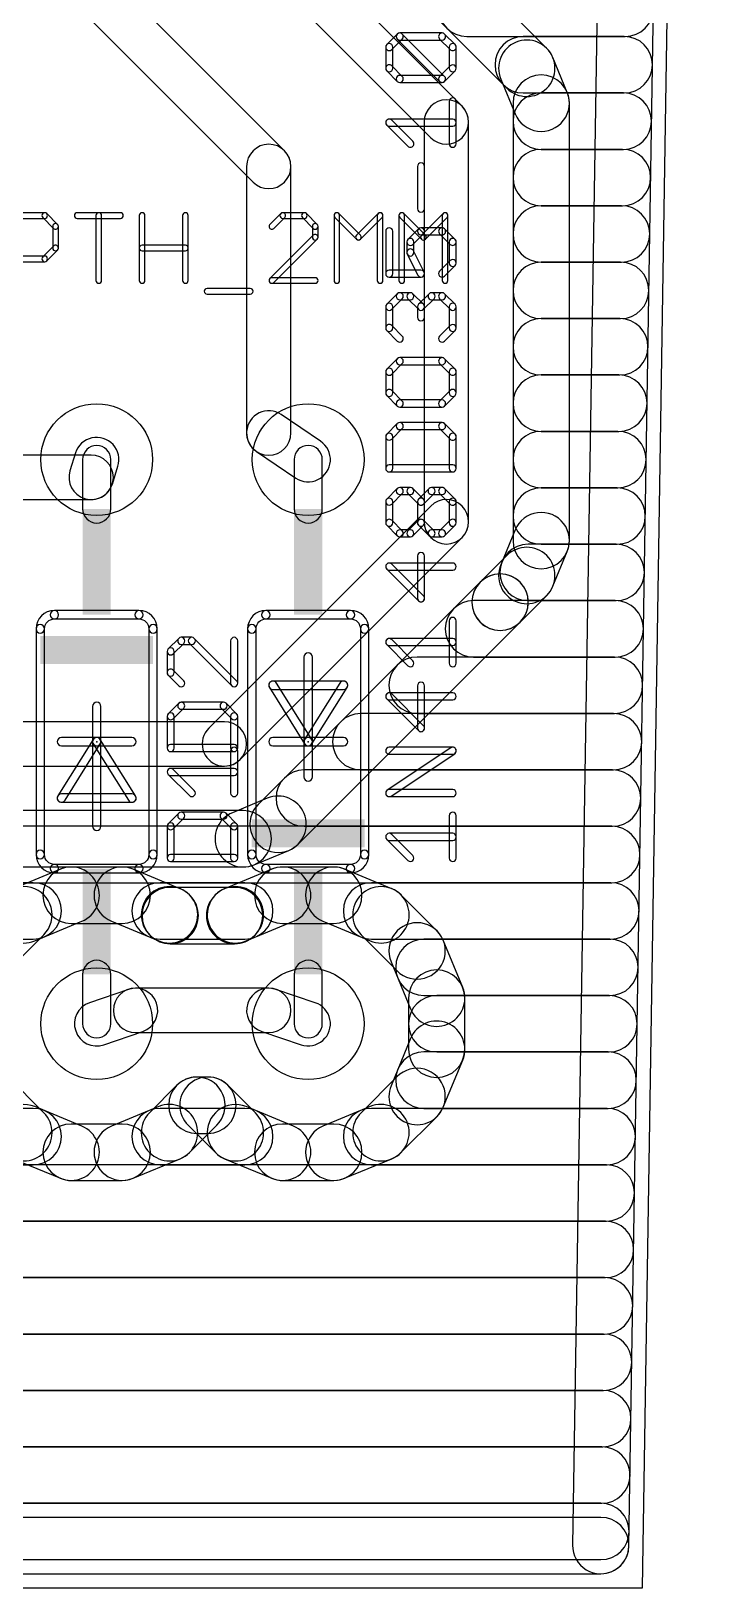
# Model space of a CAD drawing. Extents: x -1 to 100, y 0 to 80.
# Drawn here: x 87.72 to 100, y 0 to 28.04 of the extents above; entities that cross this region are included whole.
import ezdxf

# ---------------------------------------------------------------- set-up
doc = ezdxf.new("R2010")
doc.units = 0
for name, color, linetype in [('1', 22, 'CONTINUOUS'), ('17', 82, 'CONTINUOUS'), ('20', 7, 'CONTINUOUS'), ('21', 253, 'CONTINUOUS'), ('23', 7, 'CONTINUOUS'), ('25', 253, 'CONTINUOUS'), ('27', 253, 'CONTINUOUS'), ('51', 253, 'CONTINUOUS')]:
    doc.layers.add(name, color=color, linetype=linetype)

# ---------------------------------------------------------------- blocks, each defined once
blk = doc.blocks.new('RECT')
blk.add_solid([(-0.5, -0.5), (0.5, -0.5), (-0.5, 0.5), (0.5, 0.5)])
blk = doc.blocks.new('ROUNDP')
blk.add_circle((0, 0), 0.5)

msp = doc.modelspace()

# ---------------------------------------------------------------- linework, layer by layer
at = {"layer": '1'}
for points in [[(97.0072, 27.7267), (89.0072, 35.7267, 1), (88.2888, 35.0083), (96.2888, 27.0083, 1)], [(86.9172, 34.1172), (94.9172, 26.1172, 1), (95.4828, 26.6828), (87.4828, 34.6828, 1)], [(92.2828, 25.8828), (86.6828, 31.4828, 1), (86.1172, 30.9172), (91.7172, 25.3172, 1)], [(97.9427, 30.4156), (97.4721, 0.7701, 1), (98.4879, 0.7539), (98.9586, 30.3995, 1)], [(95.5675, 27.94), (98.4195, 27.94, 1), (98.4195, 28.956), (95.5675, 28.956, 1)], [(96.5835, 26.924), (98.4034, 26.924, 1), (98.4034, 27.94), (96.5835, 27.94, 1)], [(97.3773, 26.9341), (97.1173, 27.5619, 1), (96.1786, 27.1731), (96.4387, 26.5453, 1)], [(97.416, 18.8603), (97.416, 26.7397, 1), (96.4, 26.7397), (96.4, 18.8603, 1)], [(96.908, 25.908), (98.3873, 25.908, 1), (98.3873, 26.924), (96.908, 26.924, 1)], [(94.8, 26.4), (94.8, 19.2, 1), (95.6, 19.2), (95.6, 26.4, 1)], [(92.4, 20.8), (92.4, 25.6, 1), (91.6, 25.6), (91.6, 20.8, 1)], [(96.908, 24.892), (98.3711, 24.892, 1), (98.3711, 25.908), (96.908, 25.908, 1)], [(96.908, 23.876), (98.355, 23.876, 1), (98.355, 24.892), (96.908, 24.892, 1)], [(96.908, 22.86), (98.3389, 22.86, 1), (98.3389, 23.876), (96.908, 23.876, 1)], [(96.908, 21.844), (98.3227, 21.844, 1), (98.3227, 22.86), (96.908, 22.86, 1)], [(96.908, 20.828), (98.3066, 20.828, 1), (98.3066, 21.844), (96.908, 21.844, 1)], [(91.776, 20.4686), (92.486, 19.9886, 1), (92.934, 20.6514), (92.224, 21.1314, 1)], [(96.908, 19.812), (98.2905, 19.812, 1), (98.2905, 20.828), (96.908, 20.828, 1)], [(89.1818, 19.8807), (89.2818, 20.2007, 1), (88.5182, 20.4393), (88.4182, 20.1193, 1)], [(85.6, 19.6), (88.8, 19.6, 1), (88.8, 20.4), (85.6, 20.4, 1)], [(96.908, 18.796), (98.2744, 18.796, 1), (98.2744, 19.812), (96.908, 19.812, 1)], [(94.9172, 19.4828), (90.9172, 15.4828, 1), (91.4828, 14.9172), (95.4828, 18.9172, 1)], [(97.1173, 18.0381), (97.3773, 18.6659, 1), (96.4387, 19.0547), (96.1786, 18.4269, 1)], [(96.671, 17.78), (98.2582, 17.78, 1), (98.2582, 18.796), (96.671, 18.796, 1)], [(96.5267, 17.3928), (97.0072, 17.8733, 1), (96.2888, 18.5917), (95.8083, 18.1112, 1)], [(92.5267, 13.3928), (96.5267, 17.3928, 1), (95.8083, 18.1112), (91.8083, 14.1112, 1)], [(96.1675, 17.244), (96.1675, 17.244, 1), (96.1675, 18.26), (96.1675, 18.26, 1)], [(95.6875, 16.764), (98.2421, 16.764, 1), (98.2421, 17.78), (95.6875, 17.78, 1)], [(94.6715, 15.748), (98.226, 15.748, 1), (98.226, 16.764), (94.6715, 16.764, 1)], [(93.6555, 14.732), (98.2098, 14.732, 1), (98.2098, 15.748), (93.6555, 15.748, 1)], [(91.2, 15.6), (66.4, 15.6, 1), (66.4, 14.8), (91.2, 14.8, 1)], [(92.6395, 13.716), (98.1937, 13.716, 1), (98.1937, 14.732), (92.6395, 14.732, 1)], [(91.7341, 13.0227), (92.3619, 13.2827, 1), (91.9731, 14.2214), (91.3453, 13.9613, 1)], [(66.0603, 12.984), (91.5397, 12.984, 1), (91.5397, 14), (66.0603, 14, 1)], [(33.6531, 12.7), (98.1776, 12.7, 1), (98.1776, 13.716), (33.6531, 13.716, 1)], [(88.2452, 12.9437), (87.3946, 12.5914, 1), (87.7834, 11.6527), (88.634, 12.0051, 1)], [(89.3604, 12.9824), (88.4396, 12.9824, 1), (88.4396, 11.9664), (89.3604, 11.9664, 1)], [(90.4054, 12.5914), (89.5548, 12.9437, 1), (89.166, 12.0051), (90.0166, 11.6527, 1)], [(92.0552, 12.9437), (91.2046, 12.5914, 1), (91.5934, 11.6527), (92.444, 12.0051, 1)], [(93.1704, 12.9824), (92.2496, 12.9824, 1), (92.2496, 11.9664), (93.1704, 11.9664, 1)], [(94.2154, 12.5914), (93.3648, 12.9437, 1), (92.976, 12.0051), (93.8266, 11.6527, 1)], [(47.1766, 11.684), (87.7579, 11.684, 1), (87.7579, 12.7), (47.1766, 12.7, 1)], [(87.2298, 12.4813), (86.5787, 11.8302, 1), (87.2972, 11.1118), (87.9482, 11.7628, 1)], [(90.0421, 11.684), (91.5679, 11.684, 1), (91.5679, 12.7), (90.0421, 12.7, 1)], [(90.5843, 12.4672), (90.5703, 12.4812, 1), (89.8517, 11.7629), (89.8658, 11.7488, 1)], [(91.0397, 12.4812), (91.0257, 12.4672, 1), (91.7442, 11.7488), (91.7582, 11.7629, 1)], [(93.8521, 11.684), (98.1615, 11.684, 1), (98.1615, 12.7), (93.8521, 12.7, 1)], [(95.0313, 11.8302), (94.3802, 12.4813, 1), (93.6618, 11.7628), (94.3128, 11.1118, 1)], [(91.3849, 12.616), (90.2251, 12.616, 1), (90.2251, 11.6), (91.3849, 11.6, 1)], [(95.4937, 10.8148), (95.1414, 11.6654, 1), (94.2027, 11.2766), (94.5551, 10.426, 1)], [(94.7942, 10.668), (98.1453, 10.668, 1), (98.1453, 11.684), (94.7942, 11.684, 1)], [(95.5324, 9.6996), (95.5324, 10.6204, 1), (94.5164, 10.6204), (94.5164, 9.6996, 1)], [(89.4703, 10.7784), (88.7703, 10.5384, 1), (89.0297, 9.7816), (89.7297, 10.0216, 1)], [(92, 10.8), (89.6, 10.8, 1), (89.6, 10), (92, 10, 1)], [(91.8719, 10.0211), (92.5819, 9.7811, 1), (92.8381, 10.5389), (92.1281, 10.7789, 1)], [(95.0244, 9.652), (98.1292, 9.652, 1), (98.1292, 10.668), (95.0244, 10.668, 1)], [(95.1414, 8.6546), (95.4937, 9.5052, 1), (94.5551, 9.894), (94.2027, 9.0434, 1)], [(94.7942, 8.636), (98.1131, 8.636, 1), (98.1131, 9.652), (94.7942, 9.652, 1)], [(86.5787, 8.4898), (87.2298, 7.8387, 1), (87.9482, 8.5572), (87.2972, 9.2082, 1)], [(94.3802, 7.8387), (95.0313, 8.4898, 1), (94.3128, 9.2082), (93.6618, 8.5572, 1)], [(90.5702, 7.8387), (91.0643, 8.3328, 1), (90.3458, 9.0512), (89.8518, 8.5572, 1)], [(90.705, 8.184), (90.9049, 8.184, 1), (90.9049, 9.2), (90.705, 9.2, 1)], [(90.5457, 8.3328), (91.0398, 7.8387, 1), (91.7582, 8.5572), (91.2642, 9.0512, 1)], [(87.3946, 7.7286), (88.2452, 7.3763, 1), (88.634, 8.3149), (87.7834, 8.6673, 1)], [(89.5548, 7.3763), (90.4054, 7.7286, 1), (90.0166, 8.6673), (89.166, 8.3149, 1)], [(91.2046, 7.7286), (92.0552, 7.3763, 1), (92.444, 8.3149), (91.5934, 8.6673, 1)], [(93.3648, 7.3763), (94.2154, 7.7286, 1), (93.8266, 8.6673), (92.976, 8.3149, 1)], [(47.1766, 7.62), (87.7579, 7.62, 1), (87.7579, 8.636), (47.1766, 8.636, 1)], [(90.0421, 7.62), (91.5679, 7.62, 1), (91.5679, 8.636), (90.0421, 8.636, 1)], [(93.8521, 7.62), (98.0969, 7.62, 1), (98.0969, 8.636), (93.8521, 8.636, 1)], [(88.4396, 7.3376), (89.3604, 7.3376, 1), (89.3604, 8.3536), (88.4396, 8.3536, 1)], [(92.2496, 7.3376), (93.1704, 7.3376, 1), (93.1704, 8.3536), (92.2496, 8.3536, 1)], [(45.6277, 6.604), (98.0808, 6.604, 1), (98.0808, 7.62), (45.6277, 7.62, 1)], [(45.7296, 5.588), (98.0647, 5.588, 1), (98.0647, 6.604), (45.7296, 6.604, 1)], [(45.4078, 4.572), (98.0486, 4.572, 1), (98.0486, 5.588), (45.4078, 5.588, 1)], [(44.3379, 3.556), (98.0324, 3.556, 1), (98.0324, 4.572), (44.3379, 4.572, 1)], [(-0.4595, 2.54), (98.0163, 2.54, 1), (98.0163, 3.556), (-0.4595, 3.556, 1)], [(-0.4757, 1.524), (98.0002, 1.524, 1), (98.0002, 2.54), (-0.4757, 2.54, 1)], [(-0.4918, 0.508), (97.984, 0.508, 1), (97.984, 1.524), (-0.4918, 1.524, 1)], [(97.98, 1.27), (-0.4958, 1.27, 1), (-0.4958, 0.254), (97.98, 0.254, 1)]]:
    msp.add_lwpolyline(points, format="xyb", close=True, dxfattribs=at)
at = {"layer": '20'}
for p, q in [((98.73, 0), (100, 80)), ((-1.27, 0), (98.73, 0))]:
    msp.add_line(p, q, dxfattribs=at)
at = {"layer": '21'}
for points in [[(88.138, 17.4498, 1), (88.138, 17.6022, 0.4142), (87.8078, 17.272, 1), (87.9602, 17.272, -0.4142)], [(89.662, 17.6022), (88.138, 17.6022, 1), (88.138, 17.4498), (89.662, 17.4498, 1)], [(89.8398, 17.272, 1), (89.9922, 17.272, 0.4142), (89.662, 17.6022, 1), (89.662, 17.4498, -0.4142)], [(91.948, 17.4498, 1), (91.948, 17.6022, 0.4142), (91.6178, 17.272, 1), (91.7702, 17.272, -0.4142)], [(93.472, 17.6022), (91.948, 17.6022, 1), (91.948, 17.4498), (93.472, 17.4498, 1)], [(93.6498, 17.272, 1), (93.8022, 17.272, 0.4142), (93.472, 17.6022, 1), (93.472, 17.4498, -0.4142)], [(87.8078, 17.272), (87.8078, 13.208, 1), (87.9602, 13.208), (87.9602, 17.272, 1)], [(89.8398, 17.272), (89.8398, 13.208, 1), (89.9922, 13.208), (89.9922, 17.272, 1)], [(91.7702, 13.208), (91.7702, 17.272, 1), (91.6178, 17.272), (91.6178, 13.208, 1)], [(93.8022, 13.208), (93.8022, 17.272, 1), (93.6498, 17.272), (93.6498, 13.208, 1)], [(92.7862, 15.24), (92.7862, 16.764, 1), (92.6338, 16.764), (92.6338, 15.24, 1)], [(92.075, 16.1798), (93.345, 16.1798, 1), (93.345, 16.3322), (92.075, 16.3322, 1)], [(92.7746, 15.2804), (92.1396, 16.2964, 1), (92.0104, 16.2156), (92.6454, 15.1996, 1)], [(93.2804, 16.2964), (92.6454, 15.2804, 1), (92.7746, 15.1996), (93.4096, 16.2156, 1)], [(88.8238, 15.875), (88.8238, 15.24, 1), (88.9762, 15.24), (88.9762, 15.875, 1)], [(88.3296, 14.1836), (88.9646, 15.1996, 1), (88.8354, 15.2804), (88.2004, 14.2644, 1)], [(88.9, 15.3162), (88.265, 15.3162, 1), (88.265, 15.1638), (88.9, 15.1638, 1)], [(88.8238, 15.24), (88.8238, 13.716, 1), (88.9762, 13.716), (88.9762, 15.24, 1)], [(88.8354, 15.1996), (89.4704, 14.1836, 1), (89.5996, 14.2644), (88.9646, 15.2804, 1)], [(89.535, 15.3162), (88.9, 15.3162, 1), (88.9, 15.1638), (89.535, 15.1638, 1)], [(92.075, 15.1638), (92.71, 15.1638, 1), (92.71, 15.3162), (92.075, 15.3162, 1)], [(92.7862, 14.605), (92.7862, 15.24, 1), (92.6338, 15.24), (92.6338, 14.605, 1)], [(92.71, 15.1638), (93.345, 15.1638, 1), (93.345, 15.3162), (92.71, 15.3162, 1)], [(89.535, 14.3002), (88.265, 14.3002, 1), (88.265, 14.1478), (89.535, 14.1478, 1)], [(87.9602, 13.208, 1), (87.8078, 13.208, 0.4142), (88.138, 12.8778, 1), (88.138, 13.0302, -0.4142)], [(89.662, 13.0302, 1), (89.662, 12.8778, 0.4142), (89.9922, 13.208, 1), (89.8398, 13.208, -0.4142)], [(91.7702, 13.208, 1), (91.6178, 13.208, 0.4142), (91.948, 12.8778, 1), (91.948, 13.0302, -0.4142)], [(93.472, 13.0302, 1), (93.472, 12.8778, 0.4142), (93.8022, 13.208, 1), (93.6498, 13.208, -0.4142)], [(88.138, 12.8778), (89.662, 12.8778, 1), (89.662, 13.0302), (88.138, 13.0302, 1)], [(91.948, 12.8778), (93.472, 12.8778, 1), (93.472, 13.0302), (91.948, 13.0302, 1)]]:
    msp.add_lwpolyline(points, format="xyb", close=True, dxfattribs=at)
at = {"layer": '23'}
for p in [(88.9, 15.24), (92.71, 15.24)]:
    msp.add_point(p, dxfattribs=at)
at = {"layer": '25'}
for points in [[(90.3783, 17.1007), (90.1876, 16.91, 1), (90.2774, 16.8202), (90.4681, 17.0108, 1)], [(90.6138, 17.1193), (90.4232, 17.1193, 1), (90.4232, 16.9922), (90.6138, 16.9922, 1)], [(91.4214, 16.338), (90.6588, 17.1007, 1), (90.5689, 17.0108), (91.3316, 16.2482, 1)], [(91.313, 17.0557), (91.313, 16.2931, 1), (91.44, 16.2931), (91.44, 17.0557, 1)], [(90.169, 16.8651), (90.169, 16.4838, 1), (90.296, 16.4838), (90.296, 16.8651, 1)], [(90.1876, 16.4389), (90.3783, 16.2482, 1), (90.4681, 16.338), (90.2774, 16.5287, 1)], [(90.3783, 15.9313), (90.1876, 15.7406, 1), (90.2774, 15.6508), (90.4681, 15.8415, 1)], [(90.169, 15.6957), (90.169, 15.1237, 1), (90.296, 15.1237), (90.296, 15.6957, 1)], [(91.1858, 15.9499), (90.4232, 15.9499, 1), (90.4232, 15.8229), (91.1858, 15.8229, 1)], [(91.4214, 15.7406), (91.2307, 15.9313, 1), (91.1409, 15.8415), (91.3316, 15.6508, 1)], [(91.44, 15.1237), (91.44, 15.6957, 1), (91.313, 15.6957), (91.313, 15.1237, 1)], [(90.2325, 15.0602), (91.3765, 15.0602, 1), (91.3765, 15.1872), (90.2325, 15.1872, 1)], [(91.44, 14.3139), (91.44, 15.0765, 1), (91.313, 15.0765), (91.313, 14.3139, 1)], [(90.6588, 14.3588), (90.2774, 14.7401, 1), (90.1876, 14.6503), (90.5689, 14.269, 1)], [(90.2325, 14.6317), (91.3765, 14.6317, 1), (91.3765, 14.7587), (90.2325, 14.7587, 1)], [(90.3783, 13.9521), (90.1876, 13.7614, 1), (90.2774, 13.6716), (90.4681, 13.8622, 1)], [(90.169, 13.7165), (90.169, 13.1445, 1), (90.296, 13.1445), (90.296, 13.7165, 1)], [(91.1858, 13.9707), (90.4232, 13.9707, 1), (90.4232, 13.8437), (91.1858, 13.8437, 1)], [(91.4214, 13.7614), (91.2307, 13.9521, 1), (91.1409, 13.8622), (91.3316, 13.6716, 1)], [(91.44, 13.1445), (91.44, 13.7165, 1), (91.313, 13.7165), (91.313, 13.1445, 1)], [(90.2325, 13.081), (91.3765, 13.081, 1), (91.3765, 13.208), (90.2325, 13.208, 1)]]:
    msp.add_lwpolyline(points, format="xyb", close=True, dxfattribs=at)
at = {"layer": '27'}
for points in [[(94.2144, 27.7043), (94.4051, 27.895, 1), (94.3153, 27.9848), (94.1246, 27.7942, 1)], [(94.233, 27.3679), (94.233, 27.7492, 1), (94.106, 27.7492), (94.106, 27.3679, 1)], [(94.3602, 27.8764), (95.1228, 27.8764, 1), (95.1228, 28.0034), (94.3602, 28.0034, 1)], [(95.1677, 27.2222), (94.4051, 27.9848, 1), (94.3153, 27.895), (95.0779, 27.1324, 1)], [(95.0779, 27.895), (95.2686, 27.7043, 1), (95.3584, 27.7942), (95.1677, 27.9848, 1)], [(95.25, 27.7492), (95.25, 27.3679, 1), (95.377, 27.3679), (95.377, 27.7492, 1)], [(94.4051, 27.2222), (94.2144, 27.4128, 1), (94.1246, 27.323), (94.3153, 27.1324, 1)], [(95.1228, 27.2408), (94.3602, 27.2408, 1), (94.3602, 27.1138), (95.1228, 27.1138, 1)], [(95.2686, 27.4128), (95.0779, 27.2222, 1), (95.1677, 27.1324), (95.3584, 27.323, 1)], [(95.377, 26.0079), (95.377, 26.7705, 1), (95.25, 26.7705), (95.25, 26.0079, 1)], [(94.5958, 26.0528), (94.2144, 26.4341, 1), (94.1246, 26.3443), (94.5059, 25.963, 1)], [(94.1695, 26.3257), (95.3135, 26.3257, 1), (95.3135, 26.4527), (94.1695, 26.4527, 1)], [(94.805, 24.8385), (94.805, 25.6011, 1), (94.678, 25.6011), (94.678, 24.8385, 1)], [(87.379, 24.6644), (87.9637, 24.6644, 1), (87.9637, 24.766), (87.379, 24.766, 1)], [(87.9278, 24.6793), (88.1227, 24.4844, 1), (88.1945, 24.5562), (87.9996, 24.7511, 1)], [(88.5484, 24.6644), (89.328, 24.6644, 1), (89.328, 24.766), (88.5484, 24.766, 1)], [(88.989, 23.5458), (88.989, 24.7152, 1), (88.8874, 24.7152), (88.8874, 23.5458, 1)], [(89.7686, 23.5458), (89.7686, 24.7152, 1), (89.667, 24.7152), (89.667, 23.5458, 1)], [(90.4466, 24.7152), (90.4466, 23.5458, 1), (90.5482, 23.5458), (90.5482, 24.7152, 1)], [(92.2156, 24.7511), (92.0207, 24.5562, 1), (92.0925, 24.4844), (92.2874, 24.6793, 1)], [(92.6413, 24.766), (92.2515, 24.766, 1), (92.2515, 24.6644), (92.6413, 24.6644, 1)], [(92.8721, 24.5562), (92.6772, 24.7511, 1), (92.6054, 24.6793), (92.8003, 24.4844, 1)], [(93.2768, 23.5458), (93.2768, 24.7152, 1), (93.1752, 24.7152), (93.1752, 23.5458, 1)], [(93.1901, 24.6793), (93.5799, 24.2895, 1), (93.6517, 24.3613), (93.2619, 24.7511, 1)], [(93.6517, 24.2895), (94.0415, 24.6793, 1), (93.9697, 24.7511), (93.5799, 24.3613, 1)], [(93.9548, 24.7152), (93.9548, 23.5458, 1), (94.0564, 23.5458), (94.0564, 24.7152, 1)], [(94.4462, 23.5458), (94.4462, 24.7152, 1), (94.3446, 24.7152), (94.3446, 23.5458, 1)], [(94.3595, 24.6793), (94.7492, 24.2895, 1), (94.8211, 24.3613), (94.4313, 24.7511, 1)], [(94.8211, 24.2895), (95.2109, 24.6793, 1), (95.139, 24.7511), (94.7492, 24.3613, 1)], [(95.1242, 24.7152), (95.1242, 23.5458, 1), (95.2258, 23.5458), (95.2258, 24.7152, 1)], [(88.1078, 24.5203), (88.1078, 24.1305, 1), (88.2094, 24.1305), (88.2094, 24.5203, 1)], [(92.887, 24.3254), (92.887, 24.5203, 1), (92.7854, 24.5203), (92.7854, 24.3254, 1)], [(94.106, 24.4317), (94.106, 23.6691, 1), (94.233, 23.6691), (94.233, 24.4317, 1)], [(94.5958, 24.1962), (94.7864, 24.3868, 1), (94.6966, 24.4766), (94.5059, 24.286, 1)], [(94.7415, 24.3682), (95.1228, 24.3682, 1), (95.1228, 24.4952), (94.7415, 24.4952, 1)], [(95.0779, 24.3868), (95.2686, 24.1962, 1), (95.3584, 24.286), (95.1677, 24.4766, 1)], [(88.1227, 24.1664), (87.9278, 23.9715, 1), (87.9996, 23.8997), (88.1945, 24.0946, 1)], [(89.7178, 24.0797), (90.4974, 24.0797, 1), (90.4974, 24.1813), (89.7178, 24.1813, 1)], [(92.0925, 23.5099), (92.8721, 24.2895, 1), (92.8003, 24.3613), (92.0207, 23.5817, 1)], [(94.6144, 24.0504), (94.6144, 24.2411, 1), (94.4874, 24.2411), (94.4874, 24.0504, 1)], [(94.7983, 23.6975), (94.6076, 24.0788, 1), (94.4941, 24.022), (94.6847, 23.6407, 1)], [(95.25, 24.2411), (95.25, 23.8597, 1), (95.377, 23.8597), (95.377, 24.2411, 1)], [(87.9637, 23.9864), (87.379, 23.9864, 1), (87.379, 23.8848), (87.9637, 23.8848, 1)], [(95.2686, 23.9046), (95.0779, 23.714, 1), (95.1677, 23.6242), (95.3584, 23.8148, 1)], [(92.8362, 23.5966), (92.0566, 23.5966, 1), (92.0566, 23.495), (92.8362, 23.495, 1)], [(94.1695, 23.6056), (94.7415, 23.6056, 1), (94.7415, 23.7326), (94.1695, 23.7326, 1)], [(90.8872, 23.3001), (91.6668, 23.3001, 1), (91.6668, 23.4017), (90.8872, 23.4017, 1)], [(94.2144, 23.0268), (94.4051, 23.2174, 1), (94.3153, 23.3072), (94.1246, 23.1166, 1)], [(94.3602, 23.1988), (94.5509, 23.1988, 1), (94.5509, 23.3258), (94.3602, 23.3258, 1)], [(94.5059, 23.2174), (94.6966, 23.0268, 1), (94.7864, 23.1166), (94.5958, 23.3072, 1)], [(94.7864, 23.0268), (94.9771, 23.2174, 1), (94.8873, 23.3072), (94.6966, 23.1166, 1)], [(94.9322, 23.1988), (95.1228, 23.1988, 1), (95.1228, 23.3258), (94.9322, 23.3258, 1)], [(95.0779, 23.2174), (95.2686, 23.0268, 1), (95.3584, 23.1166), (95.1677, 23.3072, 1)], [(94.233, 22.6903), (94.233, 23.0717, 1), (94.106, 23.0717), (94.106, 22.6903, 1)], [(94.678, 23.0717), (94.678, 22.881, 1), (94.805, 22.881), (94.805, 23.0717, 1)], [(95.25, 23.0717), (95.25, 22.6903, 1), (95.377, 22.6903), (95.377, 23.0717, 1)], [(94.4051, 22.5446), (94.2144, 22.7352, 1), (94.1246, 22.6454), (94.3153, 22.4548, 1)], [(95.2686, 22.7352), (95.0779, 22.5446, 1), (95.1677, 22.4548), (95.3584, 22.6454, 1)], [(94.3153, 22.1378), (94.1246, 21.9472, 1), (94.2144, 21.8574), (94.4051, 22.048, 1)], [(95.1228, 22.1564), (94.3602, 22.1564, 1), (94.3602, 22.0294), (95.1228, 22.0294, 1)], [(95.3584, 21.9472), (95.1677, 22.1378, 1), (95.0779, 22.048), (95.2686, 21.8574, 1)], [(94.106, 21.9023), (94.106, 21.5209, 1), (94.233, 21.5209), (94.233, 21.9023, 1)], [(95.377, 21.5209), (95.377, 21.9023, 1), (95.25, 21.9023), (95.25, 21.5209, 1)], [(94.1246, 21.476), (94.3153, 21.2854, 1), (94.4051, 21.3752), (94.2144, 21.5658, 1)], [(94.3602, 21.2668), (95.1228, 21.2668, 1), (95.1228, 21.3938), (94.3602, 21.3938, 1)], [(95.1677, 21.2854), (95.3584, 21.476, 1), (95.2686, 21.5658), (95.0779, 21.3752, 1)], [(94.3153, 20.9684), (94.1246, 20.7778, 1), (94.2144, 20.688), (94.4051, 20.8786, 1)], [(94.106, 20.7329), (94.106, 20.1609, 1), (94.233, 20.1609), (94.233, 20.7329, 1)], [(95.1228, 20.987), (94.3602, 20.987, 1), (94.3602, 20.86), (95.1228, 20.86, 1)], [(95.3584, 20.7778), (95.1677, 20.9684, 1), (95.0779, 20.8786), (95.2686, 20.688, 1)], [(95.377, 20.1609), (95.377, 20.7329, 1), (95.25, 20.7329), (95.25, 20.1609, 1)], [(94.1695, 20.0974), (95.3135, 20.0974, 1), (95.3135, 20.2244), (94.1695, 20.2244, 1)], [(94.2144, 19.5186), (94.4051, 19.7092, 1), (94.3153, 19.799), (94.1246, 19.6084, 1)], [(94.233, 19.1821), (94.233, 19.5635, 1), (94.106, 19.5635), (94.106, 19.1821, 1)], [(94.3602, 19.6906), (94.5509, 19.6906, 1), (94.5509, 19.8176), (94.3602, 19.8176, 1)], [(94.5059, 19.7092), (94.6966, 19.5186, 1), (94.7864, 19.6084), (94.5958, 19.799, 1)], [(94.7864, 19.5186), (94.9771, 19.7092, 1), (94.8873, 19.799), (94.6966, 19.6084, 1)], [(94.805, 19.1821), (94.805, 19.5635, 1), (94.678, 19.5635), (94.678, 19.1821, 1)], [(94.9322, 19.6906), (95.1228, 19.6906, 1), (95.1228, 19.8176), (94.9322, 19.8176, 1)], [(95.0779, 19.7092), (95.2686, 19.5186, 1), (95.3584, 19.6084), (95.1677, 19.799, 1)], [(95.25, 19.5635), (95.25, 19.1821, 1), (95.377, 19.1821), (95.377, 19.5635, 1)], [(94.4051, 19.0364), (94.2144, 19.227, 1), (94.1246, 19.1372), (94.3153, 18.9466, 1)], [(94.6966, 19.227), (94.5059, 19.0364, 1), (94.5958, 18.9466), (94.7864, 19.1372, 1)], [(94.9771, 19.0364), (94.7864, 19.227, 1), (94.6966, 19.1372), (94.8873, 18.9466, 1)], [(95.2686, 19.227), (95.0779, 19.0364, 1), (95.1677, 18.9466), (95.3584, 19.1372, 1)], [(94.5509, 19.055), (94.3602, 19.055, 1), (94.3602, 18.928), (94.5509, 18.928, 1)], [(95.1228, 19.055), (94.9322, 19.055, 1), (94.9322, 18.928), (95.1228, 18.928, 1)], [(94.805, 17.8221), (94.805, 18.5847, 1), (94.678, 18.5847), (94.678, 17.8221, 1)], [(95.3135, 18.4576), (94.1695, 18.4576, 1), (94.1695, 18.3306), (95.3135, 18.3306, 1)], [(94.1246, 18.3492), (94.6966, 17.7772, 1), (94.7864, 17.867), (94.2144, 18.439, 1)], [(95.377, 16.6527), (95.377, 17.4153, 1), (95.25, 17.4153), (95.25, 16.6527, 1)], [(94.5958, 16.6976), (94.2144, 17.0789, 1), (94.1246, 16.9891), (94.5059, 16.6078, 1)], [(94.1695, 16.9705), (95.3135, 16.9705, 1), (95.3135, 17.0975), (94.1695, 17.0975, 1)], [(94.805, 15.4833), (94.805, 16.2459, 1), (94.678, 16.2459), (94.678, 15.4833, 1)], [(95.3135, 16.1188), (94.1695, 16.1188, 1), (94.1695, 15.9918), (95.3135, 15.9918, 1)], [(94.1246, 16.0104), (94.6966, 15.4384, 1), (94.7864, 15.5282), (94.2144, 16.1002, 1)], [(94.2047, 14.2611), (95.3487, 15.0237, 1), (95.2783, 15.1294), (94.1343, 14.3667, 1)], [(95.3135, 15.14), (94.1695, 15.14, 1), (94.1695, 15.013), (95.3135, 15.013, 1)], [(95.3135, 14.3774), (94.1695, 14.3774, 1), (94.1695, 14.2504), (95.3135, 14.2504, 1)], [(95.377, 13.1445), (95.377, 13.9072, 1), (95.25, 13.9072), (95.25, 13.1445, 1)], [(94.5958, 13.1894), (94.2144, 13.5707, 1), (94.1246, 13.4809), (94.5059, 13.0996, 1)], [(94.1695, 13.4623), (95.3135, 13.4623, 1), (95.3135, 13.5893), (94.1695, 13.5893, 1)]]:
    msp.add_lwpolyline(points, format="xyb", close=True, dxfattribs=at)
at = {"layer": '51'}
for points in [[(88.646, 20.32), (88.646, 19.431, 1), (89.154, 19.431), (89.154, 20.32, 1)], [(92.456, 20.32), (92.456, 19.431, 1), (92.964, 19.431), (92.964, 20.32, 1)], [(89.154, 10.16), (89.154, 11.049, 1), (88.646, 11.049), (88.646, 10.16, 1)], [(92.964, 10.16), (92.964, 11.049, 1), (92.456, 11.049), (92.456, 10.16, 1)]]:
    msp.add_lwpolyline(points, format="xyb", close=True, dxfattribs=at)

# ---------------------------------------------------------------- block references
at = {"layer": '17', "xscale": 2.0128, "yscale": 2.0128}
for p, rotation in [((88.9, 20.32), 270), ((88.9, 20.32), 270), ((92.71, 20.32), 90), ((92.71, 20.32), 90), ((88.9, 10.16), 270), ((88.9, 10.16), 270), ((92.71, 10.16), 90), ((92.71, 10.16), 90)]:
    msp.add_blockref('ROUNDP', p, dxfattribs=dict(at, rotation=rotation))
at = {"layer": '21'}
for p, xscale, yscale, rotation in [((88.9, 18.4785), 1.905, 0.508, 270), ((92.71, 18.4785), 1.905, 0.508, 90), ((88.9, 16.891), 0.508, 2.032, 270), ((92.71, 13.589), 0.508, 2.032, 90), ((88.9, 12.0015), 1.905, 0.508, 270), ((92.71, 12.0015), 1.905, 0.508, 90)]:
    msp.add_blockref('RECT', p, dxfattribs=dict(at, xscale=xscale, yscale=yscale, rotation=rotation))

doc.saveas('drawing.dxf')
